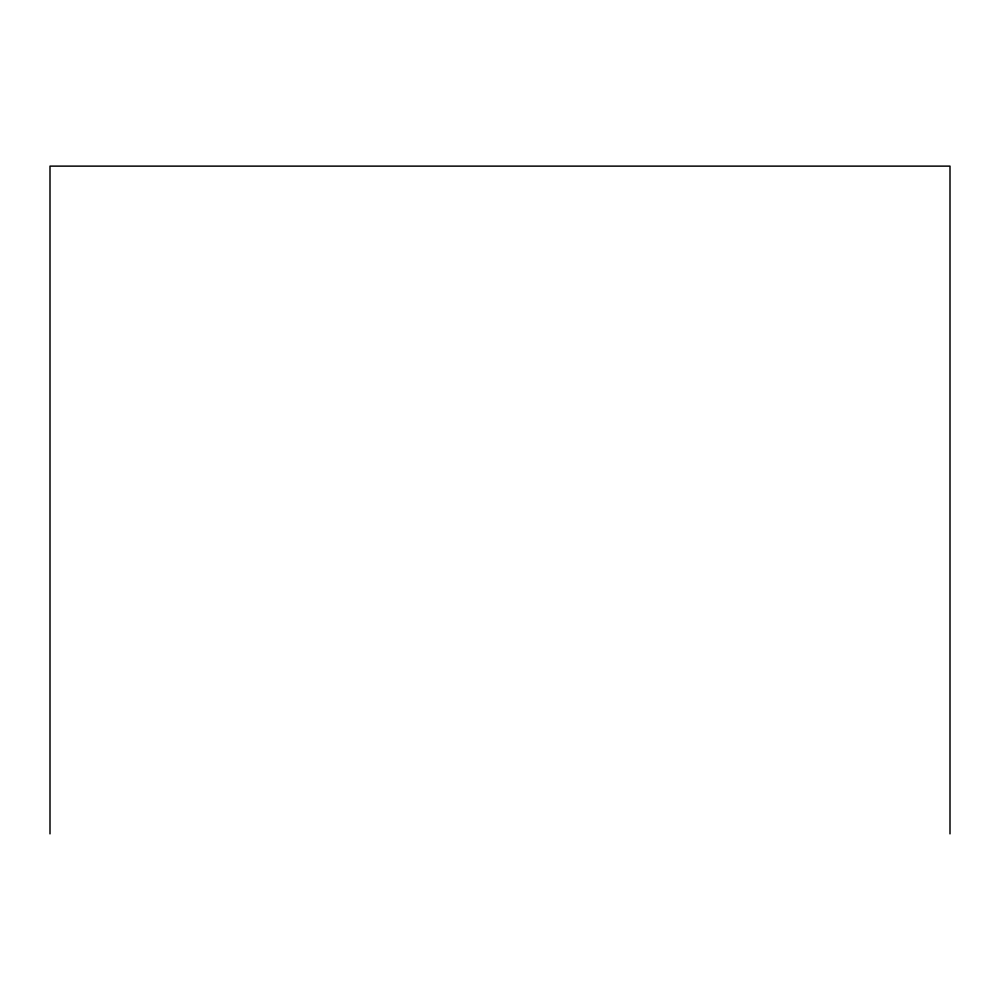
<?xml version="1.0" encoding="UTF-8"?>
<svg xmlns="http://www.w3.org/2000/svg" width="1000" height="1000" viewBox="0 0 1000 1000"><rect width="100%" height="100%" fill="white"/><g stroke="black" fill="none" stroke-linecap="round" stroke-linejoin="round"><path stroke-width="1.5" d="M950 833.875L950 166.125L50 166.125L50 833.875"/></g></svg>
